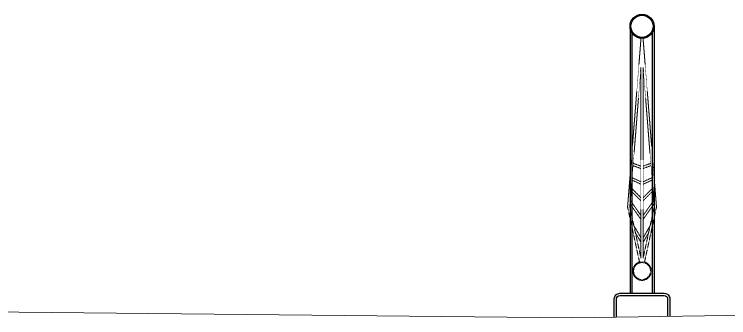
# Model space of a CAD drawing. Header units: millimetres. Extents: x -13368 to 383539, y -58537 to -26098.
# Drawn here: x 20035 to 23249, y -27462 to -26098 of the extents above; entities that cross this region are included whole.
import ezdxf

# ---------------------------------------------------------------- set-up
doc = ezdxf.new("R2010")
doc.units = ezdxf.units.MM
doc.linetypes.add('DASHED', pattern=[0.75, 0.5, -0.25])
for name, color, linetype, lineweight in [('虚线', 7, 'DASHED', 13), ('钢板粗线', 1, 'Continuous', 25), ('钢板细线', 6, 'Continuous', 15)]:
    doc.layers.add(name, color=color, linetype=linetype, lineweight=lineweight)

msp = doc.modelspace()

# ---------------------------------------------------------------- linework, layer by layer
at = {"layer": '虚线'}
for p, q in [((22853.7, -26780.8), (22819.3, -26768.3)), ((22863.7, -26780.8), (22898, -26768.3)), ((22853.7, -26791.5), (22818.5, -26778.7)), ((22863.7, -26791.5), (22898.8, -26778.7)), ((22853.7, -26851.1), (22814.2, -26832.7)), ((22863.7, -26851.1), (22903.1, -26832.7)), ((22853.7, -26862.2), (22813.3, -26843.4)), ((22863.7, -26862.2), (22904, -26843.4)), ((22853.7, -26936.4), (22809.4, -26892.2)), ((22853.7, -26922.3), (22810.5, -26879.1)), ((22863.7, -26922.3), (22906.8, -26879.1)), ((22863.7, -26936.4), (22907.9, -26892.2)), ((22853.7, -27020.2), (22804.8, -26950.4)), ((22853.7, -27002.8), (22806.1, -26934.8)), ((22863.7, -27002.8), (22911.3, -26934.8)), ((22863.7, -27020.2), (22912.5, -26950.4)), ((22853.7, -27103), (22822.1, -27048.3)), ((22863.7, -27103), (22895.2, -27048.3)), ((22853.7, -27123), (22829, -27080.3)), ((22863.7, -27123), (22888.3, -27080.3))]:
    msp.add_line(p, q, dxfattribs=at)
at = {"layer": '虚线', "elevation": 0}
for points in [[(22854.1, -26206.1), (22793.7, -26964.3), (22847.3, -27211.9)], [(22863.3, -26206.1), (22923.7, -26964.3), (22870, -27211.9)]]:
    msp.add_lwpolyline(points, dxfattribs=at)
for points in [[(22853.7, -26337), (22803.7, -26963.7), (22853.7, -27194)], [(22863.7, -26337), (22913.6, -26963.7), (22863.7, -27194)]]:
    msp.add_lwpolyline(points, close=True, dxfattribs=at)
at = {"layer": '虚线'}
for radius in [42, 38]:
    msp.add_circle((22858.7, -27252.3), radius, dxfattribs=at)
at = {"layer": '钢板粗线'}
for p, q in [((22804.7, -26152.3), (22804.7, -27352.3)), ((22912.7, -26152.3), (22912.7, -27352.3)), ((22812.7, -26180.6), (22812.7, -27352.3)), ((22904.7, -26180.6), (22904.7, -27352.3))]:
    msp.add_line(p, q, dxfattribs=at)
for points in [[(22733.7, -27459.3), (22733.7, -27377.3, -0.414214), (22758.7, -27352.3), (22958.7, -27352.3, -0.414214), (22983.7, -27377.3), (22983.7, -27455.5)], [(22743.7, -27459.1), (22743.7, -27377.3, -0.414214), (22758.7, -27362.3), (22958.7, -27362.3, -0.414214), (22973.7, -27377.3), (22973.7, -27455.5)]]:
    msp.add_lwpolyline(points, format="xyb", dxfattribs=at)
for radius in [54, 50]:
    msp.add_circle((22858.7, -26152.3), radius, dxfattribs=at)
at = {"layer": '钢板细线'}
msp.add_lwpolyline([(16244.2, -27399), (22544.2, -27462.1), (36244, -27256.6)], dxfattribs=at)

doc.saveas('drawing.dxf')
